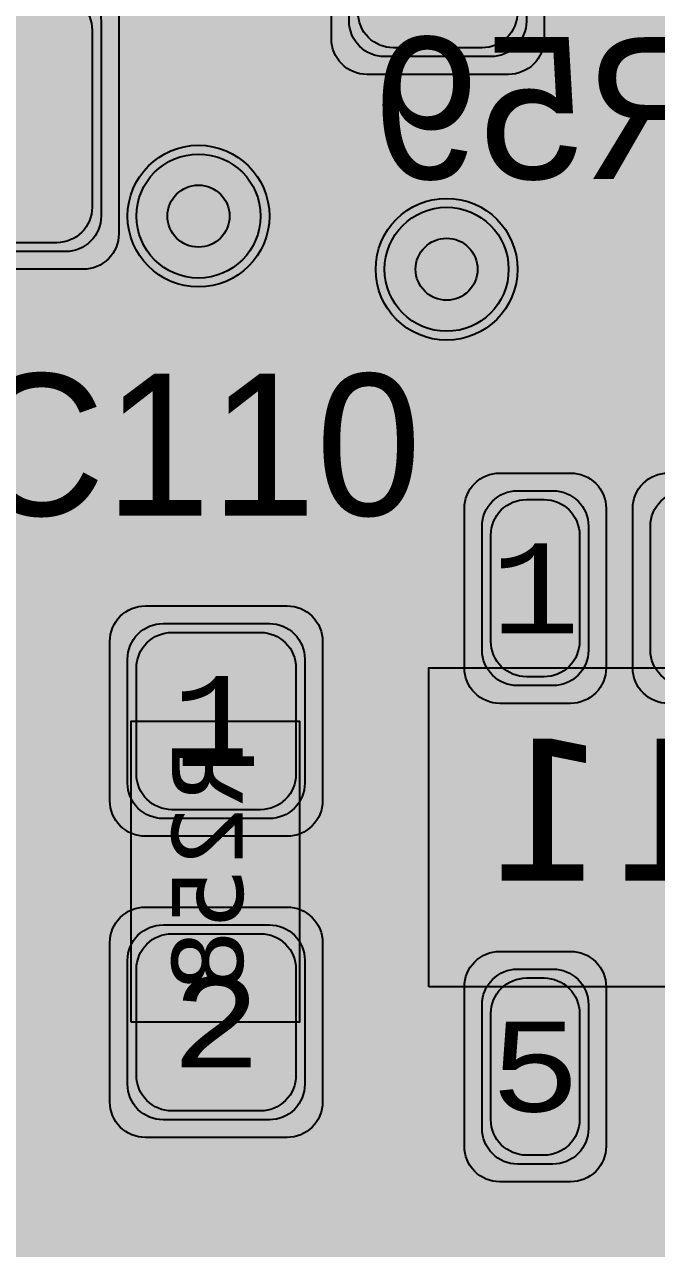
# Model space of a CAD drawing. Extents: x -28 to 199, y -61 to 255.
# Drawn here: x 40.92 to 44.48, y 159.87 to 166.78 of the extents above; entities that cross this region are included whole.
import ezdxf
from ezdxf.enums import TextEntityAlignment as Align

# ---------------------------------------------------------------- set-up
doc = ezdxf.new("R2010")
doc.units = 0
doc.header["$MEASUREMENT"] = 0
for name, color, linetype in [('ASSEMBLY_OUTLINES_BTM', 191, 'CONTINUOUS'), ('ASSEMBLY_PART_NUMBERS_BTM', 191, 'CONTINUOUS'), ('ASSEMBLY_PART_NUMBERS_TOP', 102, 'CONTINUOUS'), ('ASSEMBLY_REF_DES_BTM', 191, 'CONTINUOUS'), ('DRILL_DRAWING', 21, 'CONTINUOUS'), ('GENERATED_SILKSCREEN_BTM', 255, 'CONTINUOUS'), ('GENERATED_SILKSCREEN_TOP', 140, 'CONTINUOUS'), ('PART_PADS_SMD_BTM', 10, 'CONTINUOUS'), ('PART_PADS_SMD_TOP', 150, 'CONTINUOUS'), ('PIN_NUMBERS_BTM', 8, 'CONTINUOUS'), ('PIN_NUMBERS_TOP', 8, 'CONTINUOUS'), ('PLACEMENT_OUTLINES_BTM', 222, 'CONTINUOUS'), ('PLANE_SHAPES_LAYER_2', 230, 'CONTINUOUS'), ('PLANE_SHAPES_LAYER_3', 81, 'CONTINUOUS'), ('SILKSCREEN_OUTLINES_BTM', 211, 'CONTINUOUS'), ('SILKSCREEN_REF_DES_BTM', 211, 'CONTINUOUS'), ('SILKSCREEN_REF_DES_TOP', 150, 'CONTINUOUS'), ('SOLDERMASK_PADS_BTM', 12, 'CONTINUOUS'), ('SOLDERMASK_PADS_TOP', 180, 'CONTINUOUS'), ('SOLDERPASTE_PADS_BTM', 12, 'CONTINUOUS'), ('SOLDERPASTE_PADS_TOP', 180, 'CONTINUOUS'), ('TRACES_LAYER_BOTTOM', 10, 'CONTINUOUS'), ('TRACES_LAYER_TOP', 150, 'CONTINUOUS'), ('VIA_HOLES_LAYER_2', 30, 'CONTINUOUS'), ('VIA_HOLES_LAYER_3', 30, 'CONTINUOUS'), ('VIA_HOLES_LAYER_BOTTOM', 30, 'CONTINUOUS'), ('VIA_HOLES_LAYER_TOP', 30, 'CONTINUOUS'), ('VIA_PADS_LAYER_2', 230, 'CONTINUOUS'), ('VIA_PADS_LAYER_3', 81, 'CONTINUOUS'), ('VIA_PADS_LAYER_BOTTOM', 10, 'CONTINUOUS'), ('VIA_PADS_LAYER_TOP', 150, 'CONTINUOUS')]:
    doc.layers.add(name, color=color, linetype=linetype)
doc.styles.add('COURIER_NEW', font='COUR.TTF')
doc.styles.add('VERDANA', font='verdana.TTF')
doc.styles.add('VERIBEST_GERBER_0', font='txt')

msp = doc.modelspace()

# ---------------------------------------------------------------- hatches: boundary and pattern name
at = {"layer": 'PLANE_SHAPES_LAYER_2'}
h = msp.add_hatch(color=256, dxfattribs=at)
h.paths.add_polyline_path([(169.5, 129.25), (149.5, 129.25), (142.25, 122), (142.25, 90.5), (147.5, 90.5), (147.5, 80), (154, 80), (154, 69.25), (131.75, 69.25), (131.75, 73.25), (121.25, 73.25), (121.25, 81), (110.5, 81), (110.5, 125.75), (106.5, 125.75), (106.5, 128.75), (93.5, 128.75), (93.5, 120.25), (91.75, 120.25), (91.75, 121.5), (80, 121.5), (80, 118.25), (73.25, 118.25), (73.25, 124.5), (67.5, 124.5), (67.5, 128), (57.75, 128), (57.75, 120.25), (55.25, 120.25), (55.25, 121.5), (47.5, 121.5), (47.5, 119), (35, 119), (35, 134.75), (32.75, 134.75), (32.75, 159.75), (29.25, 159.75), (29.25, 175.25), (22.5, 175.25), (22.5, 195.25), (17.25, 195.25), (17.25, 198), (22.5, 198), (22.5, 216.5), (40.25, 216.5), (40.25, 235.5), (54.5, 235.5), (54.5, 254), (87.25, 254), (87.25, 236.25), (86.25, 236.25), (86.25, 228.75), (81, 228.75), (81, 218.75), (95.25, 218.75), (95.25, 194.5), (87, 194.5), (87, 172), (131.1, 172), (131.1, 208.75), (115.5, 208.75), (115.5, 213.75), (106.75, 213.75), (106.75, 218.75), (110.25, 222.25), (110.25, 226.25), (142.5, 226.25), (142.5, 221.5), (160.5, 221.5), (160.5, 240.75), (169.5, 240.75)])
h.paths.add_polyline_path([(35.5, 149.5), (41.75, 149.5), (41.75, 152), (39.25, 152), (39.25, 154), (37.75, 154), (37.75, 152), (35.5, 152)], flags=16)
h.paths.add_polyline_path([(37.5, 125.75), (37.5, 128.75), (42.75, 128.75), (42.75, 125.75)], flags=16)
h.paths.add_polyline_path([(52, 127.75), (52, 130.75), (54.25, 130.75), (54.25, 127.75)], flags=16)
h.paths.add_polyline_path([(50.75, 219.5), (50.75, 226.5), (71.75, 226.5), (71.75, 219.5)], flags=16)
h.paths.add_polyline_path([(66.5, 150.75), (66.5, 177.5), (72.25, 177.5), (72.25, 150.75)], flags=16)
h.paths.add_polyline_path([(47.25, 185.25), (73, 185.25), (73, 188.25), (70.25, 188.25), (70.25, 191), (47.25, 191)], flags=16)
h.paths.add_polyline_path([(84.5, 208), (84.5, 212.75), (85, 212.75), (85, 208)], flags=16)
h.paths.add_polyline_path([(61.5, 137.25), (87.75, 137.25), (87.75, 140.5), (84.75, 140.5), (84.75, 143), (61.5, 143)], flags=16)
h.paths.add_polyline_path([(88.75, 127), (88.75, 130), (91, 130), (91, 127)], flags=16)
h.paths.add_polyline_path([(85.5, 130.25), (85.5, 132.5), (91, 132.5), (91, 130.25)], flags=16)
h.paths.add_polyline_path([(108.75, 142.25), (135.75, 142.25), (135.75, 145.75), (132.25, 145.75), (132.25, 149), (108.75, 149)], flags=16)
h.paths.add_polyline_path([(114.25, 126.75), (140.75, 126.75), (140.75, 129.75), (137.25, 129.75), (137.25, 133), (114.25, 133)], flags=16)
h.paths.add_polyline_path([(155.25, 180.25), (166.25, 180.25), (166.25, 186.25), (152.25, 186.25), (152.25, 183), (155.25, 183)], flags=16)
at = {"layer": 'PLANE_SHAPES_LAYER_3'}
h = msp.add_hatch(color=256, dxfattribs=at)
h.paths.add_polyline_path([(169.5, 129.25), (149.5, 129.25), (142.25, 122), (142.25, 90.5), (147.5, 90.5), (147.5, 80), (154, 80), (154, 69.25), (131.75, 69.25), (131.75, 73.25), (121.25, 73.25), (121.25, 81), (110.5, 81), (110.5, 125.75), (106.5, 125.75), (106.5, 128.75), (93.5, 128.75), (93.5, 120.25), (91.75, 120.25), (91.75, 121.5), (80, 121.5), (80, 118.25), (73.25, 118.25), (73.25, 124.5), (67.5, 124.5), (67.5, 127.75), (58.25, 127.75), (58.25, 130.25), (88.75, 130.25), (88.75, 127), (91, 127), (91, 132.5), (55, 132.5), (55, 131.25), (52, 131.25), (52, 127.75), (55, 127.75), (55, 127.25), (57.75, 127.25), (57.75, 120.25), (55.25, 120.25), (55.25, 121.5), (47.5, 121.5), (47.5, 119), (35, 119), (35, 134.75), (32.75, 134.75), (32.75, 159.75), (29.25, 159.75), (29.25, 175.25), (22.5, 175.25), (22.5, 195.25), (17.25, 195.25), (17.25, 198), (22.5, 198), (22.5, 216.5), (40.25, 216.5), (40.25, 235.5), (54.5, 235.5), (54.5, 254), (87.25, 254), (87.25, 236.25), (86.25, 236.25), (86.25, 228.75), (81, 228.75), (81, 218.75), (95.25, 218.75), (95.25, 194.5), (87, 194.5), (87, 172), (131.1, 172), (131.1, 208.75), (115.5, 208.75), (115.5, 213.75), (106.75, 213.75), (106.75, 218.75), (110.25, 222.25), (110.25, 226.25), (142.5, 226.25), (142.5, 221.5), (160.5, 221.5), (160.5, 240.75), (169.5, 240.75)])
h.paths.add_polyline_path([(35.5, 149.5), (41.75, 149.5), (41.75, 152), (39.25, 152), (39.25, 154), (37.75, 154), (37.75, 152), (35.5, 152)], flags=16)
h.paths.add_polyline_path([(37.5, 125.75), (37.5, 128.75), (42.75, 128.75), (42.75, 125.75)], flags=16)
h.paths.add_polyline_path([(50.75, 219.5), (50.75, 226.5), (71.75, 226.5), (71.75, 219.5)], flags=16)
h.paths.add_polyline_path([(66.5, 150.75), (66.5, 177.5), (72.25, 177.5), (72.25, 150.75)], flags=16)
h.paths.add_polyline_path([(47.25, 185.25), (73, 185.25), (73, 188.25), (70.25, 188.25), (70.25, 191), (47.25, 191)], flags=16)
h.paths.add_polyline_path([(84.5, 208), (84.5, 212.75), (85, 212.75), (85, 208)], flags=16)
h.paths.add_polyline_path([(61.5, 137.25), (87.75, 137.25), (87.75, 140.5), (84.75, 140.5), (84.75, 143), (61.5, 143)], flags=16)
h.paths.add_polyline_path([(108.75, 142.25), (135.75, 142.25), (135.75, 145.75), (132.25, 145.75), (132.25, 149), (108.75, 149)], flags=16)
h.paths.add_polyline_path([(114.25, 126.75), (140.75, 126.75), (140.75, 129.75), (137.25, 129.75), (137.25, 133), (114.25, 133)], flags=16)
h.paths.add_polyline_path([(155.25, 180.25), (166.25, 180.25), (166.25, 186.25), (152.25, 186.25), (152.25, 183), (155.25, 183)], flags=16)
at = {"layer": 'VIA_HOLES_LAYER_2'}
h = msp.add_hatch(color=256, dxfattribs=at)
edge = h.paths.add_edge_path()
edge.add_arc((41.9, 165.7), 0.175, 0, 360)
h = msp.add_hatch(color=256, dxfattribs=at)
edge = h.paths.add_edge_path()
edge.add_arc((43.3, 165.4), 0.175, 0, 360)
at = {"layer": 'VIA_HOLES_LAYER_3'}
h = msp.add_hatch(color=256, dxfattribs=at)
edge = h.paths.add_edge_path()
edge.add_arc((41.9, 165.7), 0.175, 0, 360)
h = msp.add_hatch(color=256, dxfattribs=at)
edge = h.paths.add_edge_path()
edge.add_arc((43.3, 165.4), 0.175, 0, 360)
at = {"layer": 'VIA_HOLES_LAYER_BOTTOM'}
h = msp.add_hatch(color=256, dxfattribs=at)
edge = h.paths.add_edge_path()
edge.add_arc((41.9, 165.7), 0.175, 0, 360)
h = msp.add_hatch(color=256, dxfattribs=at)
edge = h.paths.add_edge_path()
edge.add_arc((43.3, 165.4), 0.175, 0, 360)
at = {"layer": 'VIA_HOLES_LAYER_TOP'}
h = msp.add_hatch(color=256, dxfattribs=at)
edge = h.paths.add_edge_path()
edge.add_arc((41.9, 165.7), 0.175, 0, 360)
h = msp.add_hatch(color=256, dxfattribs=at)
edge = h.paths.add_edge_path()
edge.add_arc((43.3, 165.4), 0.175, 0, 360)

# ---------------------------------------------------------------- linework, layer by layer
at = {"layer": 'ASSEMBLY_OUTLINES_BTM', "const_width": 0.1}
msp.add_lwpolyline([(43.2, 161.35), (43.2, 163.15), (46.3, 163.15), (46.3, 161.35)], close=True, dxfattribs=at)
at = {"layer": 'ASSEMBLY_OUTLINES_BTM'}
msp.add_lwpolyline([(41.52, 161.15), (41.52, 162.85), (42.47, 162.85), (42.47, 161.15)], close=True, dxfattribs=at)
at = {"layer": 'GENERATED_SILKSCREEN_BTM', "const_width": 0.15}
for points in [[(43.0888, 165.8996), (43.2232, 166.0092), (43.2256, 166.0108), (43.2272, 166.0132), (43.228, 166.018), (43.2272, 166.0236), (43.2248, 166.0292), (43.2208, 166.0332), (43.216, 166.0364), (43.2104, 166.0372), (43.2048, 166.0356), (43.0744, 165.9292), (42.816, 165.9292), (42.6912, 166.03), (42.6912, 166.3172), (42.8, 166.2292), (42.8032, 166.2276), (42.804, 166.2268), (42.8064, 166.226), (42.8096, 166.226), (43.0792, 166.226), (43.0824, 166.226), (43.0872, 166.2276), (43.0888, 166.2292), (43.2232, 166.338), (43.2256, 166.3388), (43.2264, 166.3404), (43.228, 166.3428), (43.2296, 166.3484), (43.2304, 166.3516), (43.2304, 166.5708), (43.2296, 166.5748), (43.228, 166.578), (43.2264, 166.5804), (43.2256, 166.5812), (43.2232, 166.5836), (43.0888, 166.6932), (43.0856, 166.694), (43.084, 166.6948), (43.0824, 166.6956), (43.0792, 166.6964), (42.8096, 166.6964), (42.8064, 166.6956), (42.8048, 166.6948), (42.8024, 166.694), (42.7992, 166.6932), (42.6648, 166.5836), (42.6624, 166.5796), (42.6616, 166.5764), (42.66, 166.574), (42.6592, 166.5708), (42.6592, 166.022), (42.66, 166.0196), (42.6616, 166.014), (42.6624, 166.0124), (42.6648, 166.0092), (42.7992, 165.8996), (42.8032, 165.898), (42.804, 165.8972), (42.8064, 165.8972), (42.8072, 165.8964), (42.808, 165.8964), (42.8096, 165.8964), (43.0792, 165.8964), (43.0824, 165.8972), (43.0856, 165.898), (43.0888, 165.8996)], [(43.836, 166.4212), (43.8392, 166.4204), (43.8416, 166.4196), (43.8448, 166.418), (43.9536, 166.33), (43.9536, 166.6636), (43.4312, 166.6636), (43.4256, 166.6652), (43.4208, 166.6684), (43.4184, 166.674), (43.4176, 166.6796), (43.4184, 166.686), (43.4208, 166.6908), (43.4256, 166.6948), (43.4312, 166.6964), (43.9712, 166.6964), (43.9768, 166.6948), (43.9816, 166.6908), (43.9856, 166.686), (43.9872, 166.6804), (43.9872, 166.2956), (43.9864, 166.29), (43.984, 166.286), (43.9808, 166.2836), (43.9752, 166.282), (43.972, 166.2804), (43.968, 166.2796), (43.964, 166.2804), (43.9608, 166.2828), (43.8304, 166.3892), (43.572, 166.3892), (43.4472, 166.2876), (43.4472, 166.03), (43.572, 165.93), (43.8304, 165.93), (43.9608, 166.0356), (43.9664, 166.038), (43.9712, 166.038), (43.9768, 166.0348), (43.9808, 166.0308), (43.984, 166.0252), (43.9856, 166.0196), (43.9848, 166.0164), (43.984, 166.014), (43.9824, 166.0116), (43.98, 166.01), (43.8448, 165.8996), (43.8424, 165.898), (43.8392, 165.898), (43.836, 165.8964), (43.5664, 165.8964), (43.5648, 165.8964), (43.5632, 165.8972), (43.5624, 165.8972), (43.5608, 165.898), (43.5592, 165.898), (43.556, 165.8996), (43.4208, 166.01), (43.4184, 166.0124), (43.4176, 166.014), (43.416, 166.0188), (43.4152, 166.022), (43.4152, 166.2956), (43.416, 166.2988), (43.4176, 166.3036), (43.4176, 166.3052), (43.4192, 166.306), (43.42, 166.3076), (43.4208, 166.3092), (43.556, 166.418), (43.56, 166.4196), (43.5632, 166.4204), (43.5664, 166.4212), (43.836, 166.4212)], [(44.176, 166.3924), (44.1736, 166.394), (44.1728, 166.398), (44.1712, 166.402), (44.1704, 166.406), (44.1704, 166.5708), (44.1712, 166.5748), (44.1728, 166.5772), (44.1728, 166.5796), (44.1736, 166.5804), (44.1752, 166.5812), (44.176, 166.5828), (44.312, 166.6932), (44.316, 166.6948), (44.3192, 166.6956), (44.3224, 166.6964), (44.7256, 166.6964)], [(43.1976, 166.5628), (43.1976, 166.3596), (43.0744, 166.258), (42.816, 166.258), (42.6912, 166.3596), (42.6912, 166.5628), (42.816, 166.6636), (43.0744, 166.6636), (43.1976, 166.5628)], [(44.7096, 166.6636), (44.3272, 166.6636), (44.2024, 166.5628), (44.2024, 166.414), (44.3272, 166.3124), (44.7096, 166.3124), (44.7096, 166.6636)], [(44.7096, 166.2804), (44.3336, 166.2804), (44.2024, 165.9076), (44.1992, 165.902), (44.1936, 165.8988), (44.188, 165.898), (44.1824, 165.8996), (44.1776, 165.902), (44.1736, 165.906), (44.172, 165.9116), (44.1728, 165.918), (44.304, 166.2908), (44.176, 166.3924)]]:
    msp.add_lwpolyline(points, dxfattribs=at)
for points in [[(43.443828, 163.149995), (43.200005, 163.149995), (43.200005, 161.350005), (43.443828, 161.350005, 9.7912e-06), (43.443824, 161.349995), (43.2, 161.349995, -0.4142135624), (43.199995, 161.35), (43.199995, 163.15, -0.4142135624), (43.2, 163.150005), (43.443824, 163.150005, 9.7912e-06), (43.443828, 163.149995)], [(44.393828, 163.149995), (44.156172, 163.149995, 9.7912e-06), (44.156176, 163.150005), (44.393824, 163.150005, 9.7912e-06), (44.393828, 163.149995)], [(41.520005, 161.707911, 1.22306e-05), (41.519995, 161.707902), (41.519995, 162.292098, 1.22306e-05), (41.520005, 162.292089), (41.520005, 161.707911)], [(42.470005, 161.716156, 1.1642e-05), (42.469995, 161.716164), (42.469995, 162.283836, 1.1642e-05), (42.470005, 162.283844), (42.470005, 161.716156)], [(45.343828, 161.350005, 9.7912e-06), (45.343824, 161.349995), (44.156176, 161.349995, 9.7912e-06), (44.156172, 161.350005), (45.343828, 161.350005)]]:
    msp.add_lwpolyline(points, format="xyb", dxfattribs=at)
at = {"layer": 'GENERATED_SILKSCREEN_TOP', "const_width": 0.15}
for points in [[(41.5776, 164.0292), (41.5712, 164.0276), (41.568, 164.0244), (41.5656, 164.0188), (41.5648, 164.0124), (41.5656, 164.0068), (41.568, 164.0012), (41.5712, 163.9972), (41.5776, 163.9964), (41.8896, 163.9964), (41.8952, 163.9972), (41.9, 164.0012), (41.9024, 164.0068), (41.9032, 164.0124), (41.9024, 164.0188), (41.9, 164.0244), (41.8952, 164.0276), (41.8896, 164.0292), (41.7488, 164.0292), (41.7488, 164.7804), (41.748, 164.786), (41.7456, 164.79), (41.7416, 164.7924), (41.736, 164.7932), (41.732, 164.794), (41.728, 164.794), (41.7248, 164.7924), (41.7216, 164.7892), (41.5656, 164.57), (41.5632, 164.5644), (41.5632, 164.5588), (41.5656, 164.554), (41.5696, 164.55), (41.5744, 164.5468), (41.58, 164.5452), (41.5832, 164.5452), (41.5856, 164.546), (41.5896, 164.5508), (41.7176, 164.73), (41.7176, 164.0292), (41.5776, 164.0292)], [(42.3056, 164.0292), (42.2992, 164.0276), (42.296, 164.0244), (42.2936, 164.0188), (42.2928, 164.0124), (42.2936, 164.0068), (42.296, 164.0012), (42.2992, 163.9972), (42.3056, 163.9964), (42.6176, 163.9964), (42.6232, 163.9972), (42.628, 164.0012), (42.6304, 164.0068), (42.6312, 164.0124), (42.6304, 164.0188), (42.628, 164.0244), (42.6232, 164.0276), (42.6176, 164.0292), (42.4768, 164.0292), (42.4768, 164.7804), (42.476, 164.786), (42.4736, 164.79), (42.4696, 164.7924), (42.464, 164.7932), (42.46, 164.794), (42.456, 164.794), (42.4528, 164.7924), (42.4496, 164.7892), (42.2936, 164.57), (42.2912, 164.5644), (42.2912, 164.5588), (42.2936, 164.554), (42.2976, 164.55), (42.3024, 164.5468), (42.308, 164.5452), (42.3112, 164.5452), (42.3136, 164.546), (42.3176, 164.5508), (42.4456, 164.73), (42.4456, 164.0292), (42.3056, 164.0292)], [(40.7144, 164.6836), (40.8496, 164.7932), (40.852, 164.794), (40.8544, 164.7948), (40.8552, 164.7956), (40.8584, 164.7964), (41.128, 164.7964), (41.132, 164.7956), (41.1336, 164.7948), (41.136, 164.794), (41.1384, 164.7932), (41.2736, 164.6836), (41.2768, 164.6796), (41.2784, 164.6732), (41.2776, 164.6684), (41.276, 164.6644), (41.2736, 164.6612), (41.2696, 164.658), (41.2656, 164.6556), (41.2616, 164.6548), (41.2576, 164.6548), (41.2544, 164.6572), (41.1224, 164.7636), (40.864, 164.7636), (40.7408, 164.6628)], [(42.9256, 164.6836), (43.06, 164.7932), (43.0632, 164.794), (43.0656, 164.7948), (43.0664, 164.7956), (43.0696, 164.7964), (43.3392, 164.7964), (43.3424, 164.7956), (43.3432, 164.7956), (43.344, 164.7948), (43.3464, 164.794), (43.3496, 164.7932), (43.484, 164.6836), (43.4864, 164.6796), (43.4872, 164.6764), (43.4888, 164.674), (43.4896, 164.6708), (43.4896, 164.122), (43.4888, 164.1196), (43.4872, 164.114), (43.4864, 164.1124), (43.484, 164.1092), (43.3496, 163.9996), (43.3464, 163.9988), (43.3448, 163.998), (43.3432, 163.9972), (43.3416, 163.9964), (43.3392, 163.9964), (43.0696, 163.9964), (43.0664, 163.9972), (43.0632, 163.998), (43.06, 163.9996), (42.9256, 164.1092), (42.924, 164.1108), (42.9224, 164.1116), (42.9208, 164.114), (42.9192, 164.1196), (42.9184, 164.122), (42.9184, 164.6708), (42.9192, 164.674), (42.9208, 164.6764), (42.9224, 164.6796), (42.9256, 164.6836)], [(42.9512, 164.6628), (42.9512, 164.13), (42.9984, 164.09), (43.3856, 164.7212), (43.3328, 164.7636), (43.0744, 164.7636), (42.9512, 164.6628)], [(43.024, 164.0692), (43.0744, 164.0292), (43.3328, 164.0292), (43.4576, 164.13), (43.4576, 164.6628), (43.4104, 164.7004), (43.024, 164.0692)], [(40.7408, 164.13), (40.864, 164.0292), (41.1224, 164.0292), (41.2544, 164.1356), (41.2576, 164.1372), (41.2616, 164.138), (41.2656, 164.1372), (41.2696, 164.1348), (41.2736, 164.1316), (41.276, 164.1276), (41.2776, 164.1228), (41.2784, 164.118), (41.2768, 164.1132), (41.2736, 164.1092), (41.1384, 163.9996), (41.1352, 163.998), (41.1344, 163.9972), (41.132, 163.9972), (41.1312, 163.9964), (41.1304, 163.9964), (41.128, 163.9964), (40.8584, 163.9964), (40.8552, 163.9972), (40.852, 163.998), (40.8496, 163.9996)], [(40.8496, 163.9996), (40.7152, 164.1092)]]:
    msp.add_lwpolyline(points, dxfattribs=at)
at = {"layer": 'PART_PADS_SMD_BTM'}
for points in [[(43.9, 164.15, -0.4142135624), (44.1, 163.95), (44.1, 163.25, -0.4142135624), (43.9, 163.05), (43.7, 163.05, -0.4142135624), (43.5, 163.25), (43.5, 163.95, -0.4142135624), (43.7, 164.15)], [(44.85, 164.15, -0.4142135624), (45.05, 163.95), (45.05, 163.25, -0.4142135624), (44.85, 163.05), (44.65, 163.05, -0.4142135624), (44.45, 163.25), (44.45, 163.95, -0.4142135624), (44.65, 164.15)], [(42.3, 163.4, -0.4142135624), (42.5, 163.2), (42.5, 162.5, -0.4142135624), (42.3, 162.3), (41.7, 162.3, -0.4142135624), (41.5, 162.5), (41.5, 163.2, -0.4142135624), (41.7, 163.4)], [(42.3, 161.7, -0.4142135624), (42.5, 161.5), (42.5, 160.8, -0.4142135624), (42.3, 160.6), (41.7, 160.6, -0.4142135624), (41.5, 160.8), (41.5, 161.5, -0.4142135624), (41.7, 161.7)], [(43.9, 161.45, -0.4142135624), (44.1, 161.25), (44.1, 160.55, -0.4142135624), (43.9, 160.35), (43.7, 160.35, -0.4142135624), (43.5, 160.55), (43.5, 161.25, -0.4142135624), (43.7, 161.45)]]:
    msp.add_lwpolyline(points, format="xyb", close=True, dxfattribs=at)
at = {"layer": 'PART_PADS_SMD_TOP'}
for points in [[(43.55, 167.7, -0.4142135624), (43.75, 167.5), (43.75, 166.8, -0.4142135624), (43.55, 166.6), (42.95, 166.6, -0.4142135624), (42.75, 166.8), (42.75, 167.5, -0.4142135624), (42.95, 167.7)], [(41.15, 167, -0.4142135624), (41.35, 166.8), (41.35, 165.7, -0.4142135624), (41.15, 165.5), (40.25, 165.5, -0.4142135624), (40.05, 165.7), (40.05, 166.8, -0.4142135624), (40.25, 167)]]:
    msp.add_lwpolyline(points, format="xyb", close=True, dxfattribs=at)
at = {"layer": 'PLACEMENT_OUTLINES_BTM'}
for points in [[(43.2, 161.35), (43.2, 163.15), (46.3, 163.15), (46.3, 161.35)], [(41.52, 161.15), (41.52, 162.85), (42.47, 162.85), (42.47, 161.15)]]:
    msp.add_lwpolyline(points, close=True, dxfattribs=at)
at = {"layer": 'SILKSCREEN_OUTLINES_BTM'}
for points in [[(43.2, 161.35), (43.2, 163.15), (46.3, 163.15), (46.3, 161.35)], [(41.52, 161.15), (41.52, 162.85), (42.47, 162.85), (42.47, 161.15)]]:
    msp.add_lwpolyline(points, close=True, dxfattribs=at)
at = {"layer": 'SOLDERMASK_PADS_BTM'}
for points in [[(44, 164.25, -0.4142135624), (44.2, 164.05), (44.2, 163.15, -0.4142135624), (44, 162.95), (43.6, 162.95, -0.4142135624), (43.4, 163.15), (43.4, 164.05, -0.4142135624), (43.6, 164.25)], [(44.95, 164.25, -0.4142135624), (45.15, 164.05), (45.15, 163.15, -0.4142135624), (44.95, 162.95), (44.55, 162.95, -0.4142135624), (44.35, 163.15), (44.35, 164.05, -0.4142135624), (44.55, 164.25)], [(42.4, 163.5, -0.4142135624), (42.6, 163.3), (42.6, 162.4, -0.4142135624), (42.4, 162.2), (41.6, 162.2, -0.4142135624), (41.4, 162.4), (41.4, 163.3, -0.4142135624), (41.6, 163.5)], [(42.4, 161.8, -0.4142135624), (42.6, 161.6), (42.6, 160.7, -0.4142135624), (42.4, 160.5), (41.6, 160.5, -0.4142135624), (41.4, 160.7), (41.4, 161.6, -0.4142135624), (41.6, 161.8)], [(44, 161.55, -0.4142135624), (44.2, 161.35), (44.2, 160.45, -0.4142135624), (44, 160.25), (43.6, 160.25, -0.4142135624), (43.4, 160.45), (43.4, 161.35, -0.4142135624), (43.6, 161.55)]]:
    msp.add_lwpolyline(points, format="xyb", close=True, dxfattribs=at)
at = {"layer": 'SOLDERMASK_PADS_TOP'}
for points in [[(43.65, 167.8, -0.4142135624), (43.85, 167.6), (43.85, 166.7, -0.4142135624), (43.65, 166.5), (42.85, 166.5, -0.4142135624), (42.65, 166.7), (42.65, 167.6, -0.4142135624), (42.85, 167.8)], [(41.25, 167.1, -0.4142135624), (41.45, 166.9), (41.45, 165.6, -0.4142135624), (41.25, 165.4), (40.15, 165.4, -0.4142135624), (39.95, 165.6), (39.95, 166.9, -0.4142135624), (40.15, 167.1)]]:
    msp.add_lwpolyline(points, format="xyb", close=True, dxfattribs=at)
at = {"layer": 'SOLDERPASTE_PADS_BTM'}
for points in [[(43.85, 164.1, -0.4142135624), (44.05, 163.9), (44.05, 163.3, -0.4142135624), (43.85, 163.1), (43.75, 163.1, -0.4142135624), (43.55, 163.3), (43.55, 163.9, -0.4142135624), (43.75, 164.1)], [(42.25, 163.35, -0.4142135624), (42.45, 163.15), (42.45, 162.55, -0.4142135624), (42.25, 162.35), (41.75, 162.35, -0.4142135624), (41.55, 162.55), (41.55, 163.15, -0.4142135624), (41.75, 163.35)], [(42.25, 161.65, -0.4142135624), (42.45, 161.45), (42.45, 160.85, -0.4142135624), (42.25, 160.65), (41.75, 160.65, -0.4142135624), (41.55, 160.85), (41.55, 161.45, -0.4142135624), (41.75, 161.65)], [(43.85, 161.4, -0.4142135624), (44.05, 161.2), (44.05, 160.6, -0.4142135624), (43.85, 160.4), (43.75, 160.4, -0.4142135624), (43.55, 160.6), (43.55, 161.2, -0.4142135624), (43.75, 161.4)]]:
    msp.add_lwpolyline(points, format="xyb", close=True, dxfattribs=at)
at = {"layer": 'SOLDERPASTE_PADS_TOP'}
for points in [[(43.5, 167.65, -0.4142135624), (43.7, 167.45), (43.7, 166.85, -0.4142135624), (43.5, 166.65), (43, 166.65, -0.4142135624), (42.8, 166.85), (42.8, 167.45, -0.4142135624), (43, 167.65)], [(41.1, 166.95, -0.4142135624), (41.3, 166.75), (41.3, 165.75, -0.4142135624), (41.1, 165.55), (40.3, 165.55, -0.4142135624), (40.1, 165.75), (40.1, 166.75, -0.4142135624), (40.3, 166.95)]]:
    msp.add_lwpolyline(points, format="xyb", close=True, dxfattribs=at)
at = {"layer": 'TRACES_LAYER_BOTTOM'}
for points, const_width in [([(38.4, 171), (38.4, 169.395065), (41.282281, 166.512784), (44.838013, 166.512784), (49.95, 161.400797), (49.95, 149.786143), (50.416331, 149.319812), (50.416331, 145.813247), (52.147475, 144.082103), (95.111398, 144.082103), (99.068501, 140.125), (113.134667, 140.125), (117, 136.259667), (117, 134.6)], 0.5), ([(43.3, 165.4), (42.554595, 165.4), (42.172536, 165.017941), (41.600235, 165.017941), (36.618176, 170), (35.85, 170)], 0.35), ([(44.75, 163.6), (44.75, 163.85), (44.107788, 164.492212), (41.892212, 164.492212), (40.25, 162.85)], 0.35), ([(43.8, 163.6), (42.75, 163.6), (42, 162.85)], 0.35), ([(43.8, 163.6), (43.8, 162.725), (44.261211, 162.263789), (45.288789, 162.263789), (45.425, 162.4), (46.1, 162.4)], 0.35), ([(40.25, 161.15), (42, 161.15)], 0.35), ([(43.8, 160.9), (43.223, 160.9), (42.973, 161.15), (42, 161.15)], 0.35), ([(43.8, 160.9), (43.8, 160.073), (43.846, 160.027), (43.9, 160.027), (43.9, 159.25)], 0.35)]:
    msp.add_lwpolyline(points, dxfattribs=dict(at, const_width=const_width))
at = {"layer": 'TRACES_LAYER_TOP', "const_width": 0.35}
for points in [[(43.3, 165.4), (43.3, 166.273), (43.25, 166.323), (43.25, 167.15)], [(40.7, 166.25), (41.627, 166.25), (41.9, 165.977), (41.9, 165.7)]]:
    msp.add_lwpolyline(points, dxfattribs=at)
at = {"layer": 'VIA_HOLES_LAYER_2'}
for centre in [(41.9, 165.7), (43.3, 165.4)]:
    msp.add_circle(centre, 0.175, dxfattribs=at)
at = {"layer": 'VIA_HOLES_LAYER_3'}
for centre in [(41.9, 165.7), (43.3, 165.4)]:
    msp.add_circle(centre, 0.175, dxfattribs=at)
at = {"layer": 'VIA_HOLES_LAYER_BOTTOM'}
for centre in [(41.9, 165.7), (43.3, 165.4)]:
    msp.add_circle(centre, 0.175, dxfattribs=at)
at = {"layer": 'VIA_HOLES_LAYER_TOP'}
for centre in [(41.9, 165.7), (43.3, 165.4)]:
    msp.add_circle(centre, 0.175, dxfattribs=at)
at = {"layer": 'VIA_PADS_LAYER_2'}
for centre in [(41.9, 165.7), (43.3, 165.4)]:
    msp.add_circle(centre, 0.4, dxfattribs=at)
at = {"layer": 'VIA_PADS_LAYER_3'}
for centre in [(41.9, 165.7), (43.3, 165.4)]:
    msp.add_circle(centre, 0.4, dxfattribs=at)
at = {"layer": 'VIA_PADS_LAYER_BOTTOM'}
for centre in [(41.9, 165.7), (43.3, 165.4)]:
    msp.add_circle(centre, 0.35, dxfattribs=at)
at = {"layer": 'VIA_PADS_LAYER_TOP'}
for centre in [(41.9, 165.7), (43.3, 165.4)]:
    msp.add_circle(centre, 0.35, dxfattribs=at)

# ---------------------------------------------------------------- texts
at = {"layer": 'ASSEMBLY_PART_NUMBERS_BTM', "style": 'VERIBEST_GERBER_0', "text_generation_flag": 2}
for s, p in [('CL10C010BB8NNNC', (39.54, 173.5)), ('CL10C010BB8NNNC', (42.389998, 173.5)), ('GRM188R71H123KA01D', (43.21, 173.25)), ('ERJ-3EKF4701V', (42.79, 162)), ('GRM21BR71H224KA01L', (39.79, 160.75))]:
    msp.add_text(s, height=2.032, rotation=90, dxfattribs=at).set_placement(p, align=Align.TOP_LEFT)
for s, p in [('GRM188R71H123KA01D', (43.75, 166.459996)), ('ERJ-3EKF2700V', (64, 164.96)), ('SN74LVC1G08DBVR', (44.75, 164.79))]:
    msp.add_text(s, height=2.032, dxfattribs=at).set_placement(p, align=Align.TOP_LEFT)
at = {"layer": 'ASSEMBLY_PART_NUMBERS_TOP', "style": 'VERIBEST_GERBER_0'}
for s, p in [('CL21B225KOFNNNE', (39.75, 168.79)), ('MMZ1608A182B', (38.75, 166.54)), ('ERJ-3EKF10R0V', (38.75, 165.04)), ('TP-1_OSC_OSC', (30.75, 163.46)), ('GRM1885C1H101JA01D', (36, 163.21))]:
    msp.add_text(s, height=2.032, dxfattribs=at).set_placement(p, align=Align.TOP_LEFT)
at = {"layer": 'ASSEMBLY_REF_DES_BTM', "style": 'VERDANA', "text_generation_flag": 2}
msp.add_text('R258', height=0.4, rotation=90, dxfattribs=at).set_placement((41.75, 162.75), align=Align.TOP_LEFT)
msp.add_text('D11', height=0.8, dxfattribs=at).set_placement((45.75, 162.75), align=Align.TOP_LEFT)
at = {"layer": 'DRILL_DRAWING', "style": 'VERIBEST_GERBER_0'}
for s, p in [('A', (41.9, 165.7)), ('A', (43.3, 165.4)), ('A', (45, 165)), ('A', (40.2, 159.9)), ('T', (42, 159.25))]:
    msp.add_text(s, height=2, dxfattribs=at).set_placement(p, align=Align.MIDDLE_CENTER)
at = {"layer": 'PIN_NUMBERS_BTM', "style": 'COURIER_NEW'}
for s, p in [('1', (43.8, 163.6)), ('1', (42, 162.85)), ('2', (42, 161.15)), ('5', (43.8, 160.9))]:
    msp.add_text(s, height=0.508, dxfattribs=at).set_placement(p, align=Align.MIDDLE_CENTER)
at = {"layer": 'PIN_NUMBERS_TOP', "style": 'COURIER_NEW'}
for s, p in [('1', (43.8, 163.6)), ('1', (42, 162.85)), ('2', (42, 161.15)), ('5', (43.8, 160.9))]:
    msp.add_text(s, height=0.508, dxfattribs=at).set_placement(p, align=Align.MIDDLE_CENTER)
at = {"layer": 'SILKSCREEN_REF_DES_BTM', "style": 'VERIBEST_GERBER_0', "text_generation_flag": 2}
msp.add_text('R59', height=0.8, dxfattribs=at).set_placement((44.85, 166.71), align=Align.TOP_LEFT)
at = {"layer": 'SILKSCREEN_REF_DES_TOP', "style": 'VERIBEST_GERBER_0'}
msp.add_text('C110', height=0.8, dxfattribs=at).set_placement((40.6, 164.81), align=Align.TOP_LEFT)

doc.saveas('drawing.dxf')
